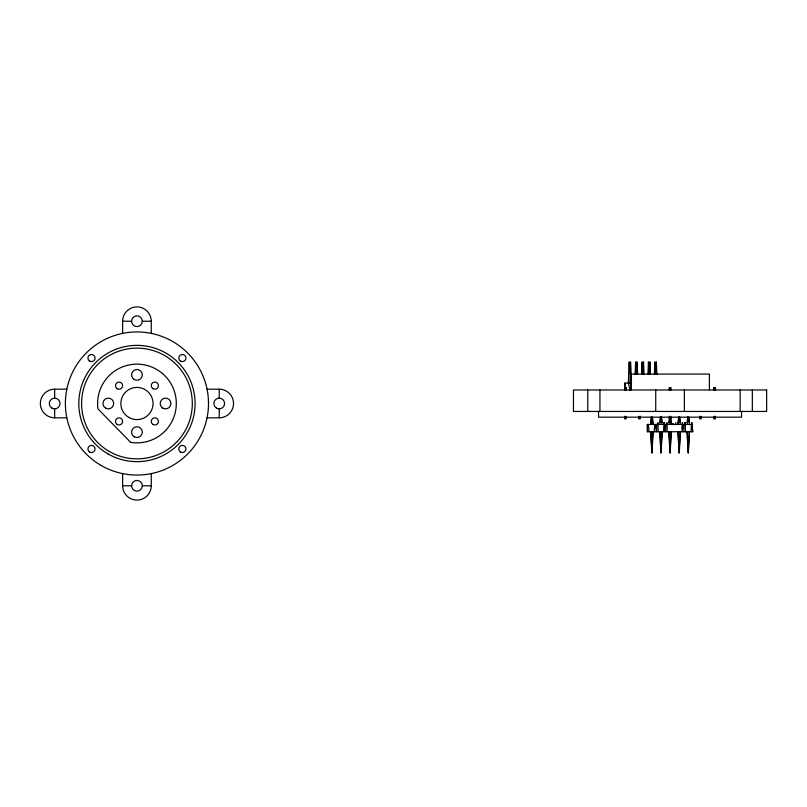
<?xml version="1.0" encoding="UTF-8"?>
<svg xmlns="http://www.w3.org/2000/svg" width="807" height="807" viewBox="0 0 807 807"><rect width="100%" height="100%" fill="white"/><g stroke="black" fill="none" stroke-linecap="round" stroke-linejoin="round"><path stroke-width="1.21" d="M624.951 390.376L625.062 383.073M625.97 418.631L624.689 418.631L625.97 418.631L626.01 416.281M640.284 418.631L639.003 418.631L640.284 418.631L640.324 416.281M670.688 418.631L669.417 418.631L670.688 418.631L670.738 416.281M701.101 418.631L699.82 418.631L701.101 418.631L701.142 416.281M715.416 418.631L714.134 418.631L715.416 418.631L715.456 416.281M624.638 389.963L624.689 387.632L625.95 387.784L626.01 390.084M669.356 389.963L669.417 387.632L670.678 387.784L670.738 390.084M714.074 389.963L714.134 387.632L715.395 387.784L715.456 390.084M624.648 390.084L624.689 387.632M669.366 390.084L669.417 387.632M714.094 390.084L714.134 387.632M663.939 424.926L664.01 422.656L664.544 424.452L664.272 422.656L663.737 431.745L665.351 424.452L663.969 427.579M629.924 383.073L630.65 361.849L631.488 381.822M636.652 374.337L637.076 361.849L637.601 374.337M643.078 374.337L643.502 361.849L644.026 374.337M649.504 374.337L649.928 361.849L650.452 374.337M655.93 374.337L656.353 361.849L656.878 374.337M628.31 383.073L629.198 361.849L629.581 373.086M635.099 374.337L635.623 361.849L636.007 373.086M641.525 374.337L642.049 361.849L642.433 373.086M647.95 374.337L648.475 361.849L648.858 373.086M654.376 374.337L654.901 361.849L655.284 373.086M691.004 431.745L691.538 422.656L692.749 431.745L647.355 431.745L647.355 424.452L682.722 424.452L682.318 422.656L681.915 431.745L683.529 424.452L682.147 427.579M651.36 417.078L650.755 424.452L651.511 417.078M660.449 417.078L659.944 423.221L660.59 417.078M669.538 417.078L669.033 423.221L669.679 417.078M678.626 417.078L678.011 424.452L678.768 417.078M687.715 417.078L687.201 423.221L687.846 417.078M691.508 426.066L691.811 422.656L692.749 431.745M630.529 389.892L631.185 383.073M625.95 387.784L624.709 387.784M654.648 431.745L655.455 424.452L654.427 427.579M670.678 387.784L669.427 387.784M715.395 387.784L714.155 387.784M675.6 424.452L675.802 422.656M657.332 424.926L657.957 422.656L658.23 431.745M666.511 424.452L666.915 422.656L667.318 431.745M654.063 429.657L656.616 424.452L656.616 431.745M671.101 423.998L673.401 423.776M122.634 333.392L122.634 321.216L131.581 321.216M142.314 321.216A5.367 5.367 0 0 0 134.265 316.566A5.367 5.367 0 0 0 134.265 325.857A5.367 5.367 0 0 0 142.314 321.216L151.262 321.216L151.262 333.392M631.548 383.073L624.759 383.073L624.911 389.892M66.84 417.814L54.664 417.814A14.314 14.314 0 0 1 40.35 403.5A14.314 14.314 0 0 1 54.664 389.186L66.84 389.186M207.056 389.186L219.232 389.186A14.314 14.314 0 0 1 233.546 403.5A14.314 14.314 0 0 1 219.232 417.814L207.056 417.814M682.409 424.452L691.811 424.452M122.634 473.608L122.634 485.784L131.581 485.784M142.314 485.784A5.367 5.367 0 0 0 134.265 481.143A5.367 5.367 0 0 0 134.265 490.434A5.367 5.367 0 0 0 142.314 485.784L151.262 485.784L151.262 473.608M628.421 383.073L630.005 390.376M648.334 424.452L649.141 431.745M688.754 418.308L689.269 423.221L688.764 417.078M679.544 417.078L680.18 423.221L679.676 417.078M670.456 417.078L671.212 424.452L670.597 417.078M661.367 417.078L662.002 423.221L661.508 417.078M652.409 418.308L653.045 424.452L652.429 417.078M684.891 424.926L684.689 422.656L684.689 424.452L685.224 422.656L685.496 431.745M715.416 387.632L715.466 389.963M670.688 387.632L670.748 389.963M647.355 424.452L647.537 431.745M625.97 387.632L626.03 389.963M714.094 416.281L714.134 418.631M699.78 416.281L699.82 418.631M669.366 416.281L669.417 418.631M638.962 416.281L639.003 418.631M624.648 416.281L624.689 418.631M752.336 389.983L752.336 411.449M741.562 411.449L741.562 417.169L598.542 417.169L598.542 411.449M740.16 389.983L740.16 411.449M709.403 389.852L709.403 374.065L630.701 374.065L630.701 389.932M684.366 389.983L684.366 411.449M683.882 424.452L683.882 431.745M665.704 424.452L665.704 431.745M655.738 389.983L655.738 411.449M631.074 374.065L631.074 389.852M599.944 389.983L599.944 411.449M587.768 389.983L587.768 411.449M219.232 389.186L219.232 398.133M219.232 408.867L219.232 417.814M54.664 389.186L54.664 398.133M54.664 408.867L54.664 417.814M151.262 485.784A14.314 14.314 0 0 1 136.948 500.098A14.314 14.314 0 0 1 122.634 485.784M122.634 321.216A14.314 14.314 0 0 1 136.948 306.902A14.314 14.314 0 0 1 151.262 321.216M653.045 431.745L652.026 452.969L650.755 431.745L651.774 452.969L653.045 431.745M662.133 431.745L661.115 452.969L659.844 431.745L660.862 452.969L662.133 431.745M671.212 431.745L670.203 452.969L668.922 431.745L669.941 452.969L671.212 431.745M680.301 431.745L679.282 452.969L678.011 431.745L679.03 452.969L680.301 431.745M689.39 431.745L688.371 452.969L687.1 431.745L688.119 452.969L689.39 431.745M766.65 389.983L573.454 389.983L573.454 411.449L766.65 411.449L766.65 389.983M130.633 442.347L97.97 408.897A39.351 39.351 0 0 1 135.455 364.169A39.351 39.351 0 0 1 176.229 405.921A39.351 39.351 0 0 1 130.633 442.347M216.548 408.15A5.367 5.367 0 0 0 224.598 403.5A5.367 5.367 0 0 0 216.548 398.85A5.367 5.367 0 0 0 216.548 408.15M101.168 465.468A71.551 71.551 0 0 0 208.499 403.5A71.551 71.551 0 0 0 101.168 341.532A71.551 71.551 0 0 0 101.168 465.468M51.981 408.15A5.367 5.367 0 0 0 60.031 403.5A5.367 5.367 0 0 0 51.981 398.85A5.367 5.367 0 0 0 51.981 408.15M107.876 453.847A58.144 58.144 0 0 0 195.092 403.5A58.144 58.144 0 0 0 107.876 353.153A58.144 58.144 0 0 0 107.876 453.847M109.268 451.446A55.37 55.37 0 0 0 192.318 403.5A55.37 55.37 0 0 0 109.268 355.554A55.37 55.37 0 0 0 109.268 451.446M180.576 452.061A3.581 3.581 0 0 0 185.943 448.964A3.581 3.581 0 0 0 180.576 445.868A3.581 3.581 0 0 0 180.576 452.061M89.446 451.91A3.581 3.581 0 0 0 95.075 449.307A3.581 3.581 0 0 0 90.011 445.736A3.581 3.581 0 0 0 89.446 451.91M89.718 361.163A3.581 3.581 0 0 0 95.085 358.066A3.581 3.581 0 0 0 89.718 354.969A3.581 3.581 0 0 0 89.718 361.163M180.597 361.153A3.581 3.581 0 0 0 185.963 358.056A3.581 3.581 0 0 0 180.597 354.959A3.581 3.581 0 0 0 180.597 361.153M128.898 417.441A16.1 16.1 0 0 0 153.048 403.5A16.1 16.1 0 0 0 128.898 389.559A16.1 16.1 0 0 0 128.898 417.441M153.058 388.712A3.581 3.581 0 0 0 158.424 385.615A3.581 3.581 0 0 0 153.058 382.518A3.581 3.581 0 0 0 153.058 388.712M153.058 424.492A3.581 3.581 0 0 0 158.424 421.395A3.581 3.581 0 0 0 153.058 418.298A3.581 3.581 0 0 0 153.058 424.492M117.257 388.762A3.581 3.581 0 0 0 122.624 385.665A3.581 3.581 0 0 0 117.257 382.568A3.581 3.581 0 0 0 117.257 388.762M117.247 424.492A3.581 3.581 0 0 0 122.614 421.395A3.581 3.581 0 0 0 117.247 418.298A3.581 3.581 0 0 0 117.247 424.492M134.265 379.522A5.367 5.367 0 0 0 142.314 374.882A5.367 5.367 0 0 0 134.265 370.231A5.367 5.367 0 0 0 134.265 379.522M105.646 408.15A5.367 5.367 0 0 0 113.696 403.5A5.367 5.367 0 0 0 105.646 398.85A5.367 5.367 0 0 0 105.646 408.15M134.265 436.769A5.367 5.367 0 0 0 142.314 432.118A5.367 5.367 0 0 0 134.265 427.478A5.367 5.367 0 0 0 134.265 436.769M162.883 408.15A5.367 5.367 0 0 0 170.933 403.5A5.367 5.367 0 0 0 162.883 398.85A5.367 5.367 0 0 0 162.883 408.15"/></g></svg>
